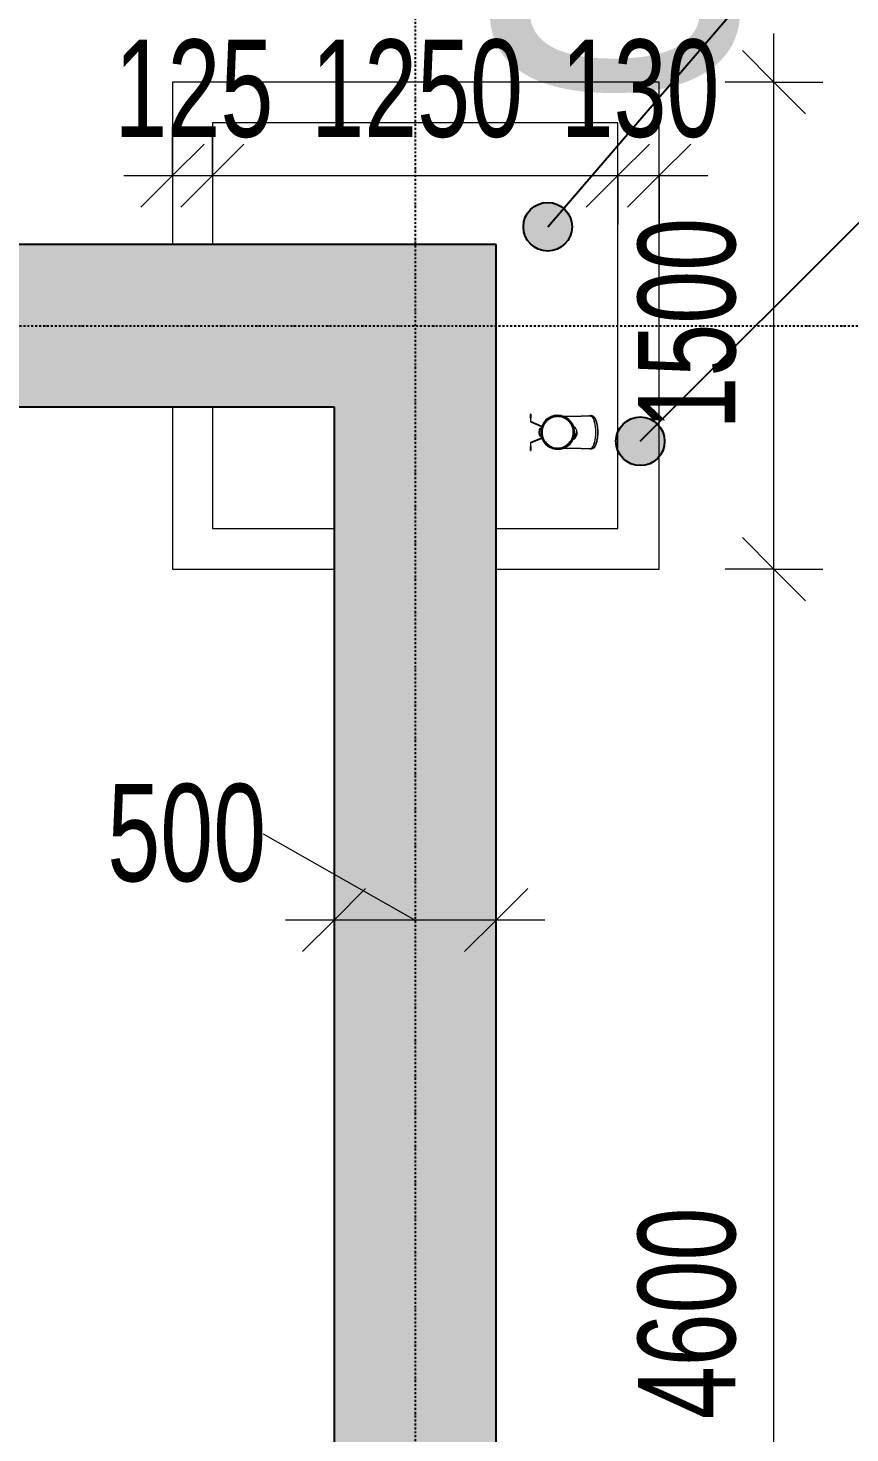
# Model space of a CAD drawing. Header units: millimetres. Extents: x 172692 to 213031, y 2598 to 159868.
# Drawn here: x 198565 to 201098, y 149678 to 154007 of the extents above; entities that cross this region are included whole.
import ezdxf

# ---------------------------------------------------------------- set-up
doc = ezdxf.new("R2010")
doc.units = ezdxf.units.MM
doc.linetypes.add('1_Čerchovaná 6_0mm', pattern=[12, 6, -3, 0, -3])
for name, color, linetype, lineweight in [('A-ANNO-DIMS', 7, 'Continuous', 9), ('A-ANNO-DIMS-150', 7, 'Continuous', 9), ('A-WALL-1', 7, 'Continuous', 25), ('A-WALL-PATT-1', 7, 'Continuous', 9), ('G-ANNO-DIMS-1', 7, 'Continuous', 25), ('G-ANNO-SYMB-2', 7, 'Continuous', 18), ('S-FNDN', 7, 'Continuous', 9)]:
    doc.layers.add(name, color=color, linetype=linetype, lineweight=lineweight)
doc.layers.add('A-GENM-1', color=251, linetype='Continuous', lineweight=9, true_color=0x646464)
doc.layers.add('S-GRID-1', color=8, linetype='1_Čerchovaná 6_0mm', lineweight=25, true_color=0x808080)
doc.styles.add('Arial', font='arial.ttf', dxfattribs={"width": 0.7, "height": 300})
doc.styles.add('Arial_B', font='arialbd.ttf', dxfattribs={"width": 0.7, "height": 750})
doc.dimstyles.new('Vnitřní_-_průhledné', dxfattribs={"dimscale": 304.8, "dimtxt": 306.07782, "dimasz": 0.639764, "dimexe": 0.492126, "dimexo": 0.0625, "dimgap": 0.098425, "dimtad": 1, "dimdec": 0, "dimrnd": 5, "dimzin": 0, "dimdsep": 46, "dimtxsty": 'Arial', "dimblk1": 'OBLIQUE', "dimblk2": 'OBLIQUE', "dimsah": 1, "dimcen": 0.09, "dimdle": 0.492126, "dimazin": 0, "dimtfac": 1, "dimtdec": 4, "dimtix": 1, "dimtmove": 1, "dimatfit": 3, "dimfxl": 0.492126, "dimfxlon": 1, "dimtvp": 1, "dimtolj": 1, "dimtzin": 0, "dimarcsym": 2})
doc.dimstyles.new('Vnitřní_-_průhledné_1', dxfattribs={"dimscale": 304.8, "dimtxt": 306.07782, "dimasz": 0.639764, "dimexe": 0.492126, "dimexo": 0.0625, "dimgap": 0.098425, "dimtad": 1, "dimdec": 0, "dimrnd": 5, "dimzin": 0, "dimdsep": 46, "dimtxsty": 'Arial', "dimblk1": 'OBLIQUE', "dimblk2": 'OBLIQUE', "dimsah": 1, "dimcen": 0.09, "dimdle": 0.492126, "dimazin": 0, "dimtfac": 1, "dimtdec": 4, "dimtix": 1, "dimtmove": 0, "dimatfit": 3, "dimfxl": 0.492126, "dimfxlon": 1, "dimtvp": 1, "dimtolj": 1, "dimtzin": 0, "dimarcsym": 2})
pattern_1 = [(315, (0, 0), (161.6446, 161.6446), []), (315, (0, 152.4), (161.6446, 161.6446), [95.25, -57.15, 9.525, -57.15, -95.25]), (315, (0, 152.4), (161.6446, 161.6446), [-219.075, 95.25, 0])]

# ---------------------------------------------------------------- blocks, each defined once
blk = doc.blocks.new('Construction_Roof-Accessories_Lindab_Round- - Lindab Round Downpipe System 150_100 High Build Polyester 001 Antique White-815811-základy')
at = {"layer": 'A-GENM-1'}
for p, q in [((200115, 152818.1), (200114.2, 152818.1)), ((200114.2, 152805.6), (200114.2, 152818.1)), ((200114.2, 152805.6), (200114.2, 152794.2)), ((200114.2, 152794.2), (200146.9, 152779.7)), ((200115, 152818.1), (200115, 152805.6)), ((200115, 152794.7), (200115, 152805.6)), ((200147.3, 152780.4), (200115, 152794.7)), ((200149.7, 152780.9), (200150.5, 152780.9)), ((200150.5, 152780.9), (200149.7, 152780.9)), ((200176.2, 152805.7), (200178, 152806.5)), ((200302.5, 152811.3), (200269.9, 152811.3)), ((200301.4, 152813.2), (200296.8, 152812.6)), ((200302.3, 152813.2), (200301.4, 152813.2)), ((200302.3, 152812.4), (200301.5, 152812.4)), ((200146.9, 152743.8), (200114.2, 152730.2)), ((200115, 152729.5), (200147.3, 152743.1)), ((200140.8, 152763.3), (200140, 152763.3)), ((200140.8, 152763.3), (200140, 152763.3)), ((200140, 152760.3), (200140.8, 152760.3)), ((200140.8, 152760.3), (200140, 152760.3)), ((200140.9, 152765.3), (200140.1, 152765.3)), ((200140.1, 152764.3), (200140.9, 152764.3)), ((200140.9, 152759.3), (200140.1, 152759.3)), ((200140.1, 152758.4), (200140.9, 152758.4)), ((200148.6, 152775.5), (200147.6, 152775.5)), ((200148.6, 152775.5), (200147.6, 152775.5)), ((200147.6, 152748.1), (200148.6, 152748.1)), ((200147.6, 152748.1), (200148.6, 152748.1)), ((200149.9, 152751), (200149.5, 152753)), ((200149.7, 152742.6), (200150.5, 152742.6)), ((200150.5, 152742.6), (200149.7, 152742.6)), ((200245.1, 152772.5), (200245.5, 152770.6)), ((200247.3, 152745.3), (200246.5, 152745.3)), ((200246.5, 152745.3), (200246.6, 152742.8)), ((200246.9, 152746.7), (200248, 152746.2)), ((200247.4, 152742.9), (200247.3, 152745.3)), ((200249.1, 152758.6), (200248.3, 152758.6)), ((200251.2, 152758.1), (200249.9, 152758.6)), ((200252, 152754.8), (200253, 152754.6)), ((200114.2, 152730.2), (200114.2, 152718)), ((200114.2, 152705.5), (200114.2, 152718)), ((200114.2, 152705.5), (200115, 152705.5)), ((200115, 152718), (200115, 152729.5)), ((200115, 152718), (200115, 152705.5)), ((200218.8, 152717.8), (200217, 152717)), ((200269.9, 152712.2), (200302.5, 152712.2)), ((200296.8, 152710.9), (200301.4, 152710.4)), ((200300.8, 152713.3), (200301.2, 152713.2)), ((200302.3, 152710.4), (200301.4, 152710.4)), ((200302.3, 152711.2), (200301.5, 152711.2))]:
    blk.add_line(p, q, dxfattribs=at)
at = {"layer": 'A-GENM-1', "flags": 128}
for points in [[(200204, 152811.3), (200205.6, 152811.3), (200207.4, 152811.3)], [(200211.4, 152811.3), (200213.7, 152811.3), (200216.1, 152811.3), (200218.7, 152811.3), (200221.4, 152811.3), (200224.2, 152811.3), (200227.2, 152811.3), (200230.3, 152811.3), (200233.5, 152811.3), (200236.9, 152811.3), (200240.4, 152811.3), (200244, 152811.3), (200247.7, 152811.3), (200251.4, 152811.3), (200255.3, 152811.3), (200259.3, 152811.3), (200263.3, 152811.3), (200267.5, 152811.3), (200269.9, 152811.3)], [(200216, 152807), (200217.8, 152806.2), (200219.6, 152805.3)], [(200301.2, 152810.4), (200300.7, 152810.2), (200300.1, 152810)], [(200302.3, 152813.2), (200303.1, 152813.2), (200304, 152813), (200304.8, 152812.8), (200305.6, 152812.4), (200306.4, 152812), (200307.2, 152811.5), (200308, 152810.9), (200308.7, 152810.3), (200309.4, 152809.6), (200310.1, 152808.8), (200310.8, 152807.9), (200311.5, 152806.9), (200312.1, 152805.9), (200312.7, 152804.9), (200313.4, 152803.7), (200313.9, 152802.5), (200314.5, 152801.2), (200315.1, 152799.9), (200315.6, 152798.5), (200316.1, 152797.1), (200316.6, 152795.6), (200317.1, 152794.1), (200317.5, 152792.5), (200317.9, 152790.8), (200318.3, 152789.1), (200318.7, 152787.4), (200319, 152785.6), (200319.4, 152783.8), (200319.7, 152782), (200319.9, 152780.1), (200320.2, 152778.2), (200320.4, 152776.3), (200320.6, 152774.3), (200320.7, 152772.4), (200320.9, 152770.4), (200321, 152768.4), (200321, 152766.4), (200321.1, 152764.3), (200321.1, 152762.3), (200321.1, 152760.3), (200321.1, 152758.3), (200321, 152756.3), (200320.9, 152754.3), (200320.8, 152752.3), (200320.7, 152750.3), (200320.5, 152748.3), (200320.3, 152746.4), (200320.1, 152744.5), (200319.8, 152742.6), (200319.5, 152740.7), (200319.2, 152738.9), (200318.9, 152737.1), (200318.5, 152735.4), (200318.1, 152733.6), (200317.7, 152732), (200317.3, 152730.4), (200316.8, 152728.8), (200316.4, 152727.3), (200315.9, 152725.8), (200315.4, 152724.4), (200314.8, 152723), (200314.3, 152721.7), (200313.7, 152720.5), (200313.1, 152719.3), (200312.5, 152718.2), (200311.8, 152717.1), (200311.2, 152716.2), (200310.5, 152715.3), (200309.8, 152714.4), (200309.1, 152713.7), (200308.4, 152713), (200307.6, 152712.3), (200306.8, 152711.8), (200306.1, 152711.3), (200305.2, 152711), (200304.4, 152710.7), (200303.6, 152710.5), (200302.7, 152710.4), (200302.3, 152710.4)], [(200302.3, 152812.4), (200303, 152812.4), (200303.8, 152812.2), (200304.5, 152812), (200305.3, 152811.7), (200306, 152811.3), (200306.7, 152810.9), (200307.5, 152810.3), (200308.2, 152809.7), (200308.8, 152809), (200309.5, 152808.2), (200310.2, 152807.4), (200310.8, 152806.5), (200311.4, 152805.5), (200312, 152804.5), (200312.6, 152803.4), (200313.2, 152802.2), (200313.8, 152800.9), (200314.3, 152799.6), (200314.8, 152798.3), (200315.3, 152796.8), (200315.8, 152795.4), (200316.3, 152793.8), (200316.7, 152792.2), (200317.1, 152790.6), (200317.5, 152788.9), (200317.9, 152787.2), (200318.2, 152785.5), (200318.6, 152783.7), (200318.9, 152781.9), (200319.1, 152780), (200319.4, 152778.1), (200319.6, 152776.2), (200319.8, 152774.3), (200319.9, 152772.3), (200320.1, 152770.3), (200320.2, 152768.3), (200320.3, 152766.3), (200320.3, 152764.3), (200320.3, 152762.3), (200320.3, 152760.3), (200320.3, 152758.3), (200320.2, 152756.3), (200320.1, 152754.3), (200320, 152752.3), (200319.9, 152750.4), (200319.7, 152748.4), (200319.5, 152746.5), (200319.3, 152744.6), (200319, 152742.7), (200318.7, 152740.9), (200318.4, 152739), (200318.1, 152737.3), (200317.7, 152735.5), (200317.4, 152733.8), (200317, 152732.2), (200316.5, 152730.6), (200316.1, 152729), (200315.6, 152727.5), (200315.1, 152726.1), (200314.6, 152724.7), (200314.1, 152723.3), (200313.5, 152722), (200313, 152720.8), (200312.4, 152719.7), (200311.8, 152718.6), (200311.2, 152717.6), (200310.5, 152716.6), (200309.9, 152715.8), (200309.2, 152714.9), (200308.5, 152714.2), (200307.8, 152713.6), (200307.1, 152713), (200306.4, 152712.5), (200305.7, 152712), (200304.9, 152711.7), (200304.2, 152711.4), (200303.4, 152711.3), (200302.7, 152711.2), (200302.3, 152711.2)], [(200179, 152716.6), (200177.2, 152717.4), (200175.4, 152718.2)], [(200204.9, 152712.2), (200203.3, 152712.2), (200202, 152712.2), (200200.7, 152712.2), (200199.7, 152712.2), (200198.8, 152712.2), (200198.2, 152712.2), (200197.7, 152712.2), (200197.4, 152712.2)], [(200269.9, 152712.2), (200265.7, 152712.2), (200261.7, 152712.2), (200257.6, 152712.2), (200253.7, 152712.2), (200249.9, 152712.2), (200246.1, 152712.2), (200242.5, 152712.2), (200238.9, 152712.2), (200235.5, 152712.2), (200232.2, 152712.2), (200229, 152712.2), (200225.9, 152712.2), (200223, 152712.2), (200220.2, 152712.2), (200217.6, 152712.2), (200215.1, 152712.2), (200212.7, 152712.2), (200210.5, 152712.2), (200208.5, 152712.2)]]:
    blk.add_lwpolyline(points, dxfattribs=at)
at = {"layer": 'A-GENM-1'}
for centre, radius, start, end in [((200197.5, 152761.8), 52.4, 90, 270), ((200197.5, 152761.8), 51.6, 108.0856, 219.1039), ((200145.6, 152777.3), 2.8, 1.735, 62), ((200145.6, 152777.3), 3.6, 13.4795, 62), ((200197.5, 152761.8), 50, 0, 180), ((200197.5, 152761.8), 52.4, 136.29, 162.5761), ((200197.6, 152761.8), 51.6, 22.6069, 163.6319), ((200197.5, 152761.8), 49, 0, 180), ((200197.6, 152761.8), 50.8, 22.6069, 163.6319), ((200197.5, 152761.8), 51.6, 142.7117, 159.6756), ((200197.6, 152761.8), 51.6, 137.1389, 158.2433), ((200197.6, 152761.8), 50.8, 143.4095, 157.8796), ((200197.5, 152761.8), 48, 120.5528, 163.6067), ((200197.5, 152761.8), 49, 152.8857, 156.6394), ((200197.5, 152761.8), 52.4, 0, 135.4426), ((200197.6, 152761.8), 50.8, 133.4755, 137.331), ((200197.6, 152761.8), 51.6, 108.8499, 133.7161), ((200197.5, 152761.8), 51.6, 114.8949, 132.4611), ((200197.5, 152761.8), 49, 126.2666, 130.9637), ((200197.6, 152761.8), 50.8, 114.4692, 128.9394), ((200197.5, 152761.8), 48.9, 115.5175, 121.1486), ((200197.5, 152761.8), 49, 117.5616, 120), ((200197.5, 152761.8), 48, 92.0959, 117.9864), ((200197.6, 152761.8), 50.8, 105.1299, 109.0442), ((200197.5, 152761.8), 51.6, 85.8923, 105.2599), ((200197.6, 152761.8), 51.6, 99.8425, 105.3578), ((200197.5, 152761.8), 51.6, 90, 105), ((200197.5, 152761.8), 49, 101.0371, 103.7217), ((200197.5, 152761.8), 48.9, 86.9024, 93.0977), ((200197.5, 152761.8), 49, 87.7216, 92.2784), ((200197.5, 152761.8), 52.4, 355.4545, 90), ((200197.5, 152761.8), 51.6, 80.5707, 90), ((200197.5, 152761.8), 48, 62.0136, 87.9041), ((200197.5, 152761.8), 49, 76.2783, 78.9629), ((200197.5, 152761.8), 51.6, 52.665, 77.7747), ((200197.5, 152761.8), 51.6, 51.4286, 77.1429), ((200197.5, 152761.8), 48.9, 58.8516, 64.4821), ((200197.5, 152761.8), 49, 60, 62.4384), ((200197.5, 152761.8), 48, 16.3933, 59.4472), ((200197.5, 152761.8), 49, 49.0363, 53.7334), ((200197.5, 152761.8), 51.6, 24.4636, 49.0086), ((200197.5, 152761.8), 51.6, 25.7143, 44.6601), ((200197.5, 152761.8), 49, 23.3606, 27.1143), ((200246.7, 152782.2), 2.42, 202.6069, 262.7277), ((200246.7, 152782.2), 1.62, 202.6069, 262.7277), ((200197.5, 152761.8), 51.6, 0, 20.6094), ((200197.5, 152761.8), 51.6, 345.1828, 20.5214), ((200246.2, 152777.9), 1.93, 40.9013, 82.7277), ((200246.2, 152777.9), 2.73, 50.6428, 82.7277), ((200233.2, 152760.5), 23.6, 309.9217, 52.3233), ((200233.2, 152760.5), 24.4, 309.9217, 52.9605), ((200180.4, 152761.8), 40.4, 168.2893, 176.4293), ((200180.4, 152761.8), 40.4, 183.5707, 191.7107), ((200146.5, 152768.8), 5.8, 95.4087, 168.2893), ((200146.5, 152754.7), 5.8, 191.7107, 263.3681), ((200180.4, 152761.8), 39.6, 168.2893, 176.3572), ((200180.4, 152761.8), 39.6, 183.6428, 191.7107), ((200146.5, 152768.8), 5, 95.4087, 168.2893), ((200146.5, 152754.7), 5, 191.7107, 264.5913), ((200197.5, 152761.8), 52.4, 163.6616, 180), ((200197.5, 152761.8), 52.4, 180, 196.2914), ((200145.7, 152746.5), 2.43, 17.3179, 87.5054), ((200197.5, 152761.8), 51.6, 162.4155, 180), ((200197.5, 152761.8), 51.6, 180, 197.7687), ((200145.7, 152777), 2.43, 275.4087, 343.6319), ((200145.7, 152777), 3.23, 275.4087, 343.6319), ((200145.7, 152746.5), 3.23, 17.1854, 84.5913), ((200145.6, 152746.3), 2.8, 298, 358.265), ((200145.6, 152746.3), 3.6, 298, 346.5205), ((200197.5, 152761.8), 50, 180, 360), ((200197.5, 152761.8), 52.4, 197.5372, 218.6412), ((200197.6, 152761.8), 51.6, 196.3221, 341.4288), ((200197.5, 152761.8), 49, 180, 0), ((200197.6, 152761.8), 50.8, 196.3148, 356.4029), ((200197.5, 152761.8), 51.6, 200.8286, 213.1875), ((200197.5, 152761.8), 48.9, 162.8545, 168.9474), ((200197.5, 152761.8), 48, 167.4998, 180), ((200197.5, 152761.8), 48, 180, 192.5002), ((200197.5, 152761.8), 48.9, 191.0526, 197.1455), ((200197.5, 152761.8), 49, 165, 167.7549), ((200197.5, 152761.8), 49, 192.2451, 195), ((200197.6, 152761.8), 51.6, 201.7583, 219.3421), ((200197.6, 152761.8), 50.8, 202.1157, 205.1068), ((200197.5, 152761.8), 48, 196.3933, 239.4472), ((200197.5, 152761.8), 49, 203.3606, 207.388), ((200197.5, 152761.8), 52.4, 270, 344.618), ((200197.5, 152761.8), 48, 300.5528, 343.6067), ((200197.5, 152761.8), 51.6, 319.9425, 338.5991), ((200197.5, 152761.8), 52.4, 320.7918, 340.4377), ((200197.5, 152761.8), 51.6, 327.1841, 337.5234), ((200197.5, 152761.8), 49, 332.612, 336.6394), ((200197.5, 152761.8), 48.9, 11.0532, 17.1452), ((200197.5, 152761.8), 48.9, 342.8548, 348.9468), ((200197.5, 152761.8), 48, 0, 12.5002), ((200197.5, 152761.8), 48, 347.4998, 360), ((200197.5, 152761.8), 49, 12.2451, 15), ((200197.5, 152761.8), 49, 345, 347.7549), ((200197.6, 152761.8), 51.6, 341.4288, 356.4587), ((200248, 152742.9), 1.4, 182.9493, 309.9217), ((200197.6, 152761.8), 51.6, 343.0626, 355.8478), ((200248, 152742.9), 0.601, 184.0783, 309.9217), ((200220, 152764.3), 33.4, 327.1507, 343.52), ((200197.5, 152761.8), 52.4, 345.2543, 0), ((200197.5, 152761.8), 51.6, 355.137, 0), ((200249.7, 152758), 0.615, 70.8844, 175.8478), ((200250.3, 152755.5), 2.81, 343.1156, 70.8844), ((200197.5, 152761.8), 52.4, 221.603, 242.6882), ((200197.5, 152761.8), 51.6, 221.0866, 238.6839), ((200197.5, 152761.8), 51.6, 221.3007, 243.6145), ((200197.6, 152761.8), 51.6, 221.7189, 244.0082), ((200197.6, 152761.8), 50.8, 221.2053, 225.0283), ((200197.6, 152761.8), 50.8, 226.3123, 236.524), ((200197.5, 152761.8), 49, 229.4839, 233.7334), ((200197.5, 152761.8), 48.9, 238.8514, 244.4825), ((200197.5, 152761.8), 49, 240, 242.4384), ((200197.5, 152761.8), 48, 242.0136, 267.9041), ((200197.6, 152761.8), 51.6, 245.5577, 260.1575), ((200197.5, 152761.8), 52.4, 246.9502, 266.8747), ((200197.5, 152761.8), 51.6, 246.8859, 268.3343), ((200197.5, 152761.8), 51.6, 247.9007, 263.0234), ((200197.6, 152761.8), 50.8, 248.4021, 251.7389), ((200197.6, 152761.8), 50.8, 255.0918, 260.0009), ((200197.5, 152761.8), 49, 256.4042, 258.9629), ((200197.5, 152761.8), 48.9, 266.9023, 273.0976), ((200197.5, 152761.8), 49, 267.7216, 272.2784), ((200197.5, 152761.8), 51.6, 270, 290.86), ((200197.5, 152761.8), 52.4, 271.7799, 291.3112), ((200197.5, 152761.8), 48, 272.0959, 297.9864), ((200197.5, 152761.8), 51.6, 275.6123, 287.7978), ((200197.5, 152761.8), 49, 281.0371, 283.5958), ((200197.5, 152761.8), 48.9, 295.5179, 301.1484), ((200197.5, 152761.8), 51.6, 295.4407, 315), ((200197.5, 152761.8), 49, 297.5616, 300), ((200197.5, 152761.8), 52.4, 296.3762, 315.8773), ((200197.5, 152761.8), 51.6, 301.775, 312.6851), ((200197.5, 152761.8), 49, 306.2666, 310.5161)]:
    blk.add_arc(centre, radius, start, end, dxfattribs=at)
for centre, major_axis, start_param, end_param in [((200297.5, 152761.8), (0, 50.9), 0, 0.142553), ((200297.5, 152761.8), (0, 50.1), 0, 0.147052), ((200297.5, 152761.8), (0, 50.9), 6.032338, 6.283185), ((200297.5, 152761.8), (0, 50.1), 6.082116, 6.283185), ((200297.5, 152761.8), (0, 50.9), 4.712389, 6.014416), ((200297.5, 152761.8), (0, 50.1), 5.762942, 5.940026), ((200297.5, 152761.8), (0, 50.1), 5.292048, 5.464958), ((200297.5, 152761.8), (0, 50.9), 3.410362, 4.704346), ((200297.5, 152761.8), (0, 50.1), 4.822811, 5.026561), ((200297.5, 152761.8), (0, 50.1), 4.398217, 4.601967), ((200302.5, 152761.8), (0, 49.6), 4.18879, 4.230744), ((200297.5, 152761.8), (0, 50.9), 2.999039, 3.141593), ((200297.5, 152761.8), (0, 50.9), 3.141593, 3.39244), ((200297.5, 152761.8), (0, 50.1), 3.141593, 3.31587), ((200297.5, 152761.8), (0, 50.1), 3.484751, 3.661836), ((200297.5, 152761.8), (0, 50.1), 3.95982, 4.13273)]:
    blk.add_ellipse(centre, major_axis=major_axis, ratio=0.349468, start_param=start_param, end_param=end_param, dxfattribs=at)
for points, knots in [([(200148.2, 152767.7), (200148.4, 152769.4), (200149, 152773.1), (200150.1, 152776.8), (200150.8, 152778.8)], [-0.96252658, -0.96252658, -0.96252658, -0.96252658, -0.93055556, -0.88888889, -0.88888889, -0.88888889, -0.88888889]), ([(200149, 152779.2), (200149, 152779.2), (200149, 152779.2), (200149, 152779.1), (200148.9, 152778.9), (200148.8, 152778.5), (200148.7, 152778.2), (200148.6, 152777.9)], [-1, -1, -1, -1, -0.833333, -0.666667, -0.5, -0.333333, 0, 0, 0, 0]), ([(200148.6, 152777.9), (200148.7, 152778.2), (200148.8, 152778.5), (200148.9, 152778.9), (200149, 152779.1), (200149, 152779.2), (200149, 152779.2), (200149, 152779.2)], [-1, -1, -1, -1, -0.666667, -0.5, -0.333333, -0.166667, 0, 0, 0, 0]), ([(200149.7, 152780.9), (200149.6, 152780.7), (200149.4, 152780.3), (200149.2, 152779.8), (200149.1, 152779.5), (200149, 152779.3), (200149, 152779.1), (200149, 152779.1), (200149, 152779.2)], [-1, -1, -1, -1, -0.785714, -0.571429, -0.428571, -0.285714, -0.142857, 0, 0, 0, 0]), ([(200149, 152779.2), (200149, 152779.1), (200149, 152779.2), (200149, 152779.3), (200149.1, 152779.5), (200149.2, 152779.8), (200149.4, 152780.2), (200149.5, 152780.6), (200149.7, 152780.9)], [-1, -1, -1, -1, -0.785714, -0.678571, -0.571429, -0.428571, -0.285714, 0, 0, 0, 0]), ([(200159.9, 152794.2), (200160.4, 152794.8), (200161.3, 152795.7), (200162.2, 152796.7), (200162.5, 152797)], [-0.77350872, -0.77350872, -0.77350872, -0.77350872, -0.75694444, -0.74871932, -0.74871932, -0.74871932, -0.74871932]), ([(200174.3, 152805.6), (200174.4, 152805.7), (200175.9, 152806.5), (200177.6, 152807.2), (200179.2, 152807.8)], [-0.65440962, -0.65440962, -0.65440962, -0.65440962, -0.65277778, -0.62018503, -0.62018503, -0.62018503, -0.62018503]), ([(200188.8, 152812.6), (200189.7, 152812.8), (200191.7, 152813.1), (200194.4, 152813.3), (200197, 152813.4), (200199.4, 152813.4), (200201.4, 152813.2), (200203.1, 152813.1), (200204.3, 152812.9), (200205.2, 152812.8), (200205.4, 152812.8), (200204.8, 152812.9), (200203.7, 152813), (200202.5, 152813.1), (200201.4, 152813.2), (200200.2, 152813.3), (200198.4, 152813.4), (200194.7, 152813.4), (200191.2, 152813), (200188.8, 152812.6)], [0, 0, 0, 0, 0.055556, 0.111111, 0.166667, 0.222222, 0.277778, 0.333333, 0.388889, 0.444444, 0.513889, 0.583333, 0.652778, 0.6875, 0.722222, 0.756944, 0.791667, 0.861111, 1, 1, 1, 1]), ([(200203, 152812.3), (200202.9, 152812.3), (200202.4, 152812.4), (200201.4, 152812.4), (200200.2, 152812.5), (200198.4, 152812.6), (200194.7, 152812.6), (200191.2, 152812.2), (200188.8, 152811.8)], [0.6666667, 0.6666667, 0.6666667, 0.6666667, 0.6875, 0.7222222, 0.7569444, 0.7916667, 0.8611111, 1, 1, 1, 1]), ([(200199.1, 152811.3), (200199.6, 152811.3), (200202, 152811.2), (200204.3, 152810.9), (200206.1, 152810.6)], [-0.48990332, -0.48990332, -0.48990332, -0.48990332, -0.47916667, -0.44444444, -0.44444444, -0.44444444, -0.44444444]), ([(200216.1, 152807.7), (200216.9, 152807.4), (200218.8, 152806.6), (200220.5, 152805.7), (200221.5, 152805.2)], [-0.37762682, -0.37762682, -0.37762682, -0.37762682, -0.36111111, -0.33948894, -0.33948894, -0.33948894, -0.33948894]), ([(200237, 152791.8), (200237.4, 152791.3), (200238.1, 152790.3), (200238.8, 152789.3), (200239.1, 152788.9)], [-0.20682502, -0.20682502, -0.20682502, -0.20682502, -0.19444444, -0.18372562, -0.18372562, -0.18372562, -0.18372562]), ([(200140.1, 152765.4), (200140.1, 152765.3), (200140.1, 152765.2), (200140.1, 152764.7), (200140.1, 152764.1), (200140, 152763.5), (200140, 152762.9), (200140, 152762.4), (200140, 152761.9), (200140, 152761.3), (200140, 152760.7), (200140, 152760.1), (200140, 152759.6), (200140.1, 152759.2), (200140.1, 152758.8), (200140.1, 152758.5), (200140.1, 152758.4), (200140.1, 152758.4), (200140.1, 152758.4)], [-1, -1, -1, -1, -0.861111, -0.791667, -0.722222, -0.652778, -0.583333, -0.548611, -0.513889, -0.444444, -0.388889, -0.333333, -0.277778, -0.222222, -0.166667, -0.111111, -0.055556, 0, 0, 0, 0]), ([(200140.1, 152758.4), (200140.1, 152758.4), (200140.1, 152758.5), (200140.1, 152759.1), (200140, 152759.6), (200140, 152760.2), (200140, 152760.8), (200140, 152761.3), (200140, 152761.8), (200140, 152762.4), (200140, 152763.1), (200140, 152763.6), (200140.1, 152764.1), (200140.1, 152764.6), (200140.1, 152764.9), (200140.1, 152765.2), (200140.1, 152765.3), (200140.1, 152765.4), (200140.1, 152765.4)], [-1, -1, -1, -1, -0.861111, -0.791667, -0.722222, -0.652778, -0.583333, -0.548611, -0.513889, -0.444444, -0.388889, -0.333333, -0.277778, -0.222222, -0.166667, -0.111111, -0.055556, 0, 0, 0, 0]), ([(200140, 152763.3), (200140, 152763.3), (200140, 152763.4), (200140, 152763.7), (200140.1, 152764.1), (200140.1, 152764.6), (200140.1, 152765), (200140.1, 152765.3)], [-1, -1, -1, -1, -0.785714, -0.571429, -0.428571, -0.285714, 0, 0, 0, 0]), ([(200140.1, 152764.3), (200140.1, 152764.3), (200140.1, 152764.2), (200140.1, 152764.1), (200140, 152764), (200140, 152763.8), (200140, 152763.6), (200140, 152763.3), (200140, 152763), (200140, 152762.8), (200140, 152762.4), (200140, 152762.1), (200140, 152761.8), (200140, 152761.5), (200140, 152761.1), (200140, 152760.8), (200140, 152760.5), (200140, 152760.2), (200140, 152760), (200140, 152759.8), (200140, 152759.6), (200140.1, 152759.4), (200140.1, 152759.3), (200140.1, 152759.3), (200140.1, 152759.3)], [-1, -1, -1, -1, -0.916667, -0.875, -0.833333, -0.791667, -0.75, -0.708333, -0.666667, -0.625, -0.583333, -0.541667, -0.5, -0.458333, -0.416667, -0.375, -0.333333, -0.291667, -0.25, -0.208333, -0.166667, -0.125, -0.083333, 0, 0, 0, 0]), ([(200140, 152760.3), (200140, 152760.1), (200140, 152759.8), (200140, 152759.6), (200140.1, 152759.5), (200140.1, 152759.3), (200140.1, 152759.3), (200140.1, 152759.3), (200140.1, 152759.4), (200140, 152759.6), (200140, 152759.9), (200140, 152760.2), (200140, 152760.4), (200140, 152760.8), (200140, 152761.1), (200140, 152761.4), (200140, 152761.8), (200140, 152762.1), (200140, 152762.5), (200140, 152762.8), (200140, 152763.1), (200140, 152763.4), (200140, 152763.6), (200140, 152763.9), (200140.1, 152764), (200140.1, 152764.2), (200140.1, 152764.3), (200140.1, 152764.3), (200140.1, 152764.3), (200140.1, 152764.2), (200140.1, 152764.1), (200140.1, 152764.1), (200140, 152764), (200140, 152763.7), (200140, 152763.5), (200140, 152763.3)], [-1, -1, -1, -1, -0.958333, -0.916667, -0.895833, -0.875, -0.833333, -0.791667, -0.75, -0.708333, -0.666667, -0.638889, -0.611111, -0.583333, -0.555556, -0.527778, -0.5, -0.472222, -0.444444, -0.416667, -0.388889, -0.361111, -0.333333, -0.305556, -0.277778, -0.25, -0.222222, -0.194444, -0.166667, -0.138889, -0.111111, -0.097222, -0.083333, -0.055556, 0, 0, 0, 0]), ([(200140.1, 152758.4), (200140.1, 152758.7), (200140.1, 152759.2), (200140, 152759.7), (200140, 152760.1), (200140, 152760.2), (200140, 152760.3)], [-1, -1, -1, -1, -0.666667, -0.5, -0.333333, 0, 0, 0, 0]), ([(200140.9, 152758.4), (200140.9, 152758.4), (200140.9, 152758.5), (200140.9, 152759.1), (200140.8, 152759.6), (200140.8, 152760.2), (200140.8, 152760.8), (200140.8, 152761.3), (200140.8, 152761.8), (200140.8, 152762.4), (200140.8, 152763.1), (200140.8, 152763.6), (200140.9, 152764.1), (200140.9, 152764.6), (200140.9, 152764.9), (200140.9, 152765.2), (200140.9, 152765.3), (200141, 152765.4), (200141, 152765.4)], [-1, -1, -1, -1, -0.861111, -0.791667, -0.722222, -0.652778, -0.583333, -0.548611, -0.513889, -0.444444, -0.388889, -0.333333, -0.277778, -0.222222, -0.166667, -0.111111, -0.055556, 0, 0, 0, 0]), ([(200141, 152765.4), (200141, 152765.3), (200140.9, 152765.2), (200140.9, 152764.7), (200140.9, 152764.1), (200140.8, 152763.5), (200140.8, 152762.9), (200140.8, 152762.4), (200140.8, 152761.9), (200140.8, 152761.3), (200140.8, 152760.7), (200140.8, 152760.1), (200140.8, 152759.6), (200140.9, 152759.2), (200140.9, 152758.8), (200140.9, 152758.5), (200140.9, 152758.4), (200140.9, 152758.4), (200140.9, 152758.4)], [-1, -1, -1, -1, -0.861111, -0.791667, -0.722222, -0.652778, -0.583333, -0.548611, -0.513889, -0.444444, -0.388889, -0.333333, -0.277778, -0.222222, -0.166667, -0.111111, -0.055556, 0, 0, 0, 0]), ([(200140.9, 152765.3), (200140.9, 152765.1), (200140.9, 152764.6), (200140.9, 152764.1), (200140.8, 152763.7), (200140.8, 152763.4), (200140.8, 152763.3), (200140.8, 152763.3)], [-1, -1, -1, -1, -0.785714, -0.571429, -0.428571, -0.285714, 0, 0, 0, 0]), ([(200140.9, 152759.3), (200140.9, 152759.3), (200140.9, 152759.3), (200140.9, 152759.4), (200140.8, 152759.6), (200140.8, 152759.8), (200140.8, 152760), (200140.8, 152760.2), (200140.8, 152760.5), (200140.8, 152760.8), (200140.8, 152761.1), (200140.8, 152761.5), (200140.8, 152761.8), (200140.8, 152762.1), (200140.8, 152762.4), (200140.8, 152762.8), (200140.8, 152763), (200140.8, 152763.3), (200140.8, 152763.6), (200140.8, 152763.8), (200140.8, 152764), (200140.9, 152764.1), (200140.9, 152764.2), (200140.9, 152764.3), (200140.9, 152764.3)], [-1, -1, -1, -1, -0.916667, -0.875, -0.833333, -0.791667, -0.75, -0.708333, -0.666667, -0.625, -0.583333, -0.541667, -0.5, -0.458333, -0.416667, -0.375, -0.333333, -0.291667, -0.25, -0.208333, -0.166667, -0.125, -0.083333, 0, 0, 0, 0]), ([(200140.8, 152763.3), (200140.8, 152763.4), (200140.8, 152763.7), (200140.8, 152764), (200140.9, 152764.1), (200140.9, 152764.2), (200140.9, 152764.3), (200140.9, 152764.3), (200140.9, 152764.2), (200140.8, 152764), (200140.8, 152763.7), (200140.8, 152763.4), (200140.8, 152763.1), (200140.8, 152762.8), (200140.8, 152762.5), (200140.8, 152762.1), (200140.8, 152761.8), (200140.8, 152761.4), (200140.8, 152761.1), (200140.8, 152760.8), (200140.8, 152760.4), (200140.8, 152760.2), (200140.8, 152759.9), (200140.8, 152759.7), (200140.9, 152759.5), (200140.9, 152759.4), (200140.9, 152759.3), (200140.9, 152759.3), (200140.9, 152759.3), (200140.9, 152759.3), (200140.9, 152759.4), (200140.9, 152759.5), (200140.8, 152759.6), (200140.8, 152759.8), (200140.8, 152760.1), (200140.8, 152760.3)], [-1, -1, -1, -1, -0.958333, -0.916667, -0.895833, -0.875, -0.833333, -0.791667, -0.75, -0.708333, -0.666667, -0.638889, -0.611111, -0.583333, -0.555556, -0.527778, -0.5, -0.472222, -0.444444, -0.416667, -0.388889, -0.361111, -0.333333, -0.305556, -0.277778, -0.25, -0.222222, -0.194444, -0.166667, -0.138889, -0.111111, -0.097222, -0.083333, -0.055556, 0, 0, 0, 0]), ([(200140.8, 152760.3), (200140.8, 152760.2), (200140.8, 152760.1), (200140.8, 152759.7), (200140.9, 152759.2), (200140.9, 152758.7), (200140.9, 152758.4)], [-1, -1, -1, -1, -0.666667, -0.5, -0.333333, 0, 0, 0, 0]), ([(200147.6, 152775.5), (200147.6, 152775.5), (200147.6, 152775.5), (200147.7, 152775.5), (200147.7, 152775.6), (200147.9, 152775.9), (200148, 152776.1), (200148.1, 152776.3)], [-1, -1, -1, -1, -0.85, -0.7, -0.55, -0.4, 0, 0, 0, 0]), ([(200148.1, 152776.3), (200148, 152776.2), (200148, 152776), (200147.9, 152775.8), (200147.8, 152775.7), (200147.7, 152775.6), (200147.7, 152775.5), (200147.6, 152775.5), (200147.6, 152775.5), (200147.6, 152775.5)], [-1, -1, -1, -1, -0.75, -0.625, -0.5, -0.375, -0.25, -0.125, 0, 0, 0, 0]), ([(200147.6, 152775.5), (200147.6, 152775.5), (200147.6, 152775.5), (200147.7, 152775.5), (200147.7, 152775.6), (200147.8, 152775.7), (200147.9, 152775.8), (200148, 152776), (200148, 152776.2), (200148.1, 152776.3)], [-1, -1, -1, -1, -0.875, -0.75, -0.625, -0.5, -0.375, -0.25, 0, 0, 0, 0]), ([(200148.1, 152776.3), (200148, 152776.2), (200147.9, 152775.9), (200147.8, 152775.7), (200147.7, 152775.6), (200147.7, 152775.5), (200147.6, 152775.5), (200147.6, 152775.5), (200147.6, 152775.5)], [-1, -1, -1, -1, -0.7, -0.55, -0.4, -0.3, -0.2, -0.1, -0.1, -0.1, -0.1]), ([(200148.1, 152747.3), (200148, 152747.5), (200147.9, 152747.7), (200147.7, 152747.9), (200147.7, 152748), (200147.6, 152748.1), (200147.6, 152748.1), (200147.6, 152748.1)], [0, 0, 0, 0, 0.4, 0.55, 0.7, 0.85, 1, 1, 1, 1]), ([(200147.6, 152748.1), (200147.6, 152748.1), (200147.6, 152748.1), (200147.7, 152748), (200147.7, 152748), (200147.8, 152747.9), (200147.9, 152747.7), (200147.9, 152747.6), (200148, 152747.4), (200148.1, 152747.3)], [0, 0, 0, 0, 0.125, 0.25, 0.375, 0.5, 0.625, 0.75, 1, 1, 1, 1]), ([(200148.1, 152747.3), (200148, 152747.4), (200147.9, 152747.6), (200147.9, 152747.7), (200147.8, 152747.9), (200147.7, 152748), (200147.7, 152748), (200147.6, 152748.1), (200147.6, 152748.1), (200147.6, 152748.1)], [0, 0, 0, 0, 0.25, 0.375, 0.5, 0.625, 0.75, 0.875, 1, 1, 1, 1]), ([(200147.6, 152748.1), (200147.6, 152748.1), (200147.6, 152748.1), (200147.6, 152748.1), (200147.7, 152748), (200147.7, 152747.9), (200147.8, 152747.8), (200147.9, 152747.6), (200148, 152747.4), (200148.1, 152747.3)], [0, 0, 0, 0, 0.1, 0.2, 0.3, 0.4, 0.55, 0.7, 1, 1, 1, 1]), ([(200148.6, 152777.9), (200148.5, 152777.7), (200148.3, 152777.2), (200148.2, 152776.8), (200148.2, 152776.7)], [-1, -1, -1, -1, -0.5, -0.25, -0.25, -0.25, -0.25]), ([(200148.2, 152776.7), (200148.2, 152776.8), (200148.3, 152777.2), (200148.5, 152777.7), (200148.6, 152777.9)], [-0.75, -0.75, -0.75, -0.75, -0.5, 0, 0, 0, 0]), ([(200150.2, 152746.5), (200149.5, 152748.6), (200148.8, 152751.7), (200148.3, 152754.9), (200148.2, 152755.8)], [-0.099666, -0.099666, -0.099666, -0.099666, -0.05555556, -0.03747342, -0.03747342, -0.03747342, -0.03747342]), ([(200148.6, 152775.5), (200148.6, 152775.5), (200148.6, 152775.5), (200148.6, 152775.5), (200148.7, 152775.6), (200148.7, 152775.8), (200148.8, 152776), (200148.8, 152776.1)], [-1, -1, -1, -1, -0.75, -0.625, -0.5, -0.25, 0, 0, 0, 0]), ([(200148.8, 152776.1), (200148.8, 152776), (200148.7, 152775.8), (200148.7, 152775.6), (200148.6, 152775.5), (200148.6, 152775.5), (200148.6, 152775.5), (200148.6, 152775.5)], [-1, -1, -1, -1, -0.75, -0.5, -0.375, -0.25, 0, 0, 0, 0]), ([(200148.6, 152745.6), (200148.7, 152745.4), (200148.8, 152745), (200148.9, 152744.7), (200149, 152744.4), (200149, 152744.4), (200149, 152744.4)], [0, 0, 0, 0, 0.333333, 0.5, 0.666667, 1, 1, 1, 1]), ([(200149, 152744.4), (200149, 152744.4), (200149, 152744.4), (200148.9, 152744.7), (200148.8, 152745), (200148.7, 152745.4), (200148.6, 152745.6)], [0, 0, 0, 0, 0.333333, 0.5, 0.666667, 1, 1, 1, 1]), ([(200149, 152744.4), (200149, 152744.4), (200149, 152744.4), (200149, 152744.3), (200149.1, 152744.1), (200149.2, 152743.7), (200149.4, 152743.3), (200149.6, 152742.9), (200149.7, 152742.6)], [0, 0, 0, 0, 0.142857, 0.285714, 0.428571, 0.571429, 0.785714, 1, 1, 1, 1]), ([(200149.7, 152742.6), (200149.5, 152742.9), (200149.4, 152743.3), (200149.2, 152743.8), (200149.1, 152744.1), (200149, 152744.2), (200149, 152744.4), (200149, 152744.4), (200149, 152744.4)], [0, 0, 0, 0, 0.285714, 0.428571, 0.571429, 0.678571, 0.785714, 1, 1, 1, 1]), ([(200157.9, 152731.8), (200157.5, 152732.3), (200156.8, 152733.3), (200156.1, 152734.3), (200155.8, 152734.8)], [-0.20658575, -0.20658575, -0.20658575, -0.20658575, -0.19444444, -0.18297907, -0.18297907, -0.18297907, -0.18297907]), ([(200246.9, 152756.2), (200246.7, 152754.4), (200246.1, 152751), (200245.2, 152747.8), (200244.7, 152746.2)], [-0.96514982, -0.96514982, -0.96514982, -0.96514982, -0.93055556, -0.89873148, -0.89873148, -0.89873148, -0.89873148]), ([(200244.8, 152777.1), (200245.5, 152774.9), (200246.3, 152771.7), (200246.8, 152768.4), (200246.9, 152767.3)], [-0.09951811, -0.09951811, -0.09951811, -0.09951811, -0.05555556, -0.03485018, -0.03485018, -0.03485018, -0.03485018]), ([(200162.5, 152726.6), (200162.4, 152726.6), (200161.5, 152727.5), (200160.6, 152728.5), (200159.8, 152729.4)], [-0.25128068, -0.25128068, -0.25128068, -0.25128068, -0.25, -0.22649128, -0.22649128, -0.22649128, -0.22649128]), ([(200179.2, 152715.7), (200178.3, 152716.1), (200176.2, 152716.9), (200174.2, 152717.9), (200173.1, 152718.6)], [-0.37981497, -0.37981497, -0.37981497, -0.37981497, -0.36111111, -0.33690076, -0.33690076, -0.33690076, -0.33690076]), ([(200188.8, 152710.9), (200189.7, 152710.8), (200191.7, 152710.5), (200194.2, 152710.3), (200195.8, 152710.2), (200196.5, 152710.2)], [0, 0, 0, 0, 0.0555556, 0.1111111, 0.1565788, 0.1565788, 0.1565788, 0.1565788]), ([(200196.5, 152710.2), (200196.2, 152710.2), (200193.8, 152710.3), (200191.2, 152710.5), (200188.8, 152710.9)], [0.8433406, 0.8433406, 0.8433406, 0.8433406, 0.8611111, 1, 1, 1, 1]), ([(200206.1, 152713), (200205.8, 152712.9), (200203.6, 152712.6), (200199.7, 152712.2), (200195.8, 152712.2), (200193.8, 152712.4), (200193.6, 152712.4)], [-0.55555556, -0.55555556, -0.55555556, -0.55555556, -0.54861111, -0.51388889, -0.47916667, -0.47538209, -0.47538209, -0.47538209, -0.47538209]), ([(200197, 152710.2), (200197.8, 152710.2), (200199.4, 152710.2), (200201.4, 152710.3), (200203.1, 152710.5), (200204.3, 152710.6), (200205.2, 152710.7), (200205.4, 152710.8), (200204.8, 152710.7), (200203.7, 152710.5), (200202.5, 152710.4), (200201.4, 152710.3), (200200.2, 152710.2), (200198.8, 152710.2), (200197.7, 152710.2), (200197.1, 152710.2)], [0.1666667, 0.1666667, 0.1666667, 0.1666667, 0.2222222, 0.2777778, 0.3333333, 0.3888889, 0.4444444, 0.5138889, 0.5833333, 0.6527778, 0.6875, 0.7222222, 0.7569444, 0.7916667, 0.8310009, 0.8310009, 0.8310009, 0.8310009]), ([(200202.6, 152711.2), (200202.8, 152711.2), (200203.4, 152711.3), (200204.3, 152711.4), (200205.2, 152711.5), (200205.4, 152711.6), (200204.8, 152711.5), (200203.7, 152711.3), (200202.9, 152711.2), (200202.6, 152711.2)], [0.3173847, 0.3173847, 0.3173847, 0.3173847, 0.3333333, 0.3888889, 0.4444444, 0.5138889, 0.5833333, 0.6527778, 0.6826679, 0.6826679, 0.6826679, 0.6826679]), ([(200224.7, 152720.3), (200223.3, 152719.4), (200220.6, 152717.8), (200217.6, 152716.5), (200216.1, 152715.9)], [-0.68488336, -0.68488336, -0.68488336, -0.68488336, -0.65277778, -0.62237318, -0.62237318, -0.62237318, -0.62237318]), ([(200235.2, 152729.4), (200234.6, 152728.8), (200233.7, 152727.9), (200232.9, 152727), (200232.6, 152726.7)], [-0.77392887, -0.77392887, -0.77392887, -0.77392887, -0.75694444, -0.74976799, -0.74976799, -0.74976799, -0.74976799])]:
    blk.add_open_spline(points, degree=3, knots=knots, dxfattribs=at)
for points in [[(200150.5, 152780.9), (200150.5, 152780.8), (200150.4, 152780.6), (200150.4, 152780.5)], [(200150.4, 152780.5), (200150.4, 152780.6), (200150.5, 152780.8), (200150.5, 152780.9)], [(200155.8, 152788.8), (200156.5, 152789.8), (200157.2, 152790.8), (200157.9, 152791.7)], [(200188.8, 152811.8), (200189.7, 152812), (200191.7, 152812.3), (200194.4, 152812.5), (200197, 152812.6), (200199.4, 152812.6), (200201.4, 152812.4), (200202.6, 152812.3), (200203, 152812.3)], [(200222.6, 152804.5), (200223.3, 152804.1), (200224, 152803.7), (200224.7, 152803.2)], [(200232.6, 152796.8), (200233.4, 152796), (200234.2, 152795.2), (200234.9, 152794.3)], [(200148.4, 152777.3), (200148.3, 152777.2), (200148.3, 152777), (200148.2, 152776.7), (200148.2, 152776.6)], [(200148.2, 152776.6), (200148.2, 152776.7), (200148.3, 152777), (200148.3, 152777.2), (200148.4, 152777.3)], [(200148.3, 152746.6), (200148.3, 152746.5), (200148.3, 152746.3), (200148.4, 152746.2)], [(200148.4, 152746.2), (200148.3, 152746.3), (200148.3, 152746.5), (200148.3, 152746.6)], [(200148.3, 152746.5), (200148.4, 152746.2), (200148.5, 152745.9), (200148.6, 152745.6)], [(200148.6, 152745.6), (200148.5, 152745.9), (200148.4, 152746.2), (200148.3, 152746.5)], [(200148.8, 152776.1), (200148.8, 152776), (200148.7, 152775.8), (200148.7, 152775.6), (200148.6, 152775.5), (200148.6, 152775.5), (200148.6, 152775.5)], [(200148.6, 152775.5), (200148.6, 152775.5), (200148.6, 152775.5), (200148.7, 152775.6), (200148.7, 152775.8), (200148.8, 152776), (200148.8, 152776.1)], [(200148.8, 152747.5), (200148.8, 152747.6), (200148.7, 152747.8), (200148.6, 152748), (200148.6, 152748.1), (200148.6, 152748.1), (200148.6, 152748.1)], [(200148.6, 152748.1), (200148.6, 152748.1), (200148.6, 152748), (200148.7, 152747.9), (200148.7, 152747.8), (200148.8, 152747.6), (200148.8, 152747.5)], [(200148.8, 152747.5), (200148.8, 152747.6), (200148.7, 152747.8), (200148.7, 152747.9), (200148.6, 152748), (200148.6, 152748.1), (200148.6, 152748.1)], [(200148.6, 152748.1), (200148.6, 152748.1), (200148.6, 152748.1), (200148.6, 152748), (200148.7, 152747.8), (200148.8, 152747.6), (200148.8, 152747.5)], [(200188.8, 152711.7), (200189.7, 152711.6), (200190.6, 152711.4), (200191.5, 152711.3)], [(200191.5, 152711.3), (200190.6, 152711.4), (200189.7, 152711.6), (200188.8, 152711.7)], [(200239.1, 152734.7), (200238.5, 152733.7), (200237.8, 152732.7), (200237.1, 152731.8)]]:
    blk.add_open_spline(points, degree=3, dxfattribs=at)
blk = doc.blocks.new('DIMBLOCK1-základy')
at = {"layer": 'A-ANNO-DIMS-150'}
for p, q in [((199289.9, 151524.3), (199758.2, 151258.8)), ((199289.9, 151524.3), (199289.9, 151524.3)), ((199508.2, 151258.8), (199508.2, 151408.8)), ((200008.2, 151258.8), (200008.2, 151408.8)), ((200158.2, 151258.8), (199358.2, 151258.8)), ((199508.2, 151258.8), (199508.2, 151108.8)), ((200008.2, 151258.8), (200008.2, 151108.8))]:
    blk.add_line(p, q, dxfattribs=at)
at = {"layer": 'A-ANNO-DIMS-150', "lineweight": 18}
for p, q in [((199508.2, 151258.8), (199605.7, 151356.3)), ((200008.2, 151258.8), (200105.7, 151356.3)), ((199508.2, 151258.8), (199410.7, 151161.3)), ((200008.2, 151258.8), (199910.7, 151161.3))]:
    blk.add_line(p, q, dxfattribs=at)
at = {"layer": 'A-ANNO-DIMS-150', "color": 0, "insert": (198809.6, 151678.3), "char_height": 300, "width": 576.368, "attachment_point": 1, "line_spacing_factor": 0.941778, "style": 'Arial'}
blk.add_mtext('500', dxfattribs=at)
blk = doc.blocks.new('_Oblique')
at = {"color": 0, "linetype": 'ByBlock', "lineweight": -2}
blk.add_line((-0.5, -0.5), (0.5, 0.5), dxfattribs=at)
blk = doc.blocks.new('DIMBLOCK28-základy')
at = {"layer": 'A-ANNO-DIMS-150', "lineweight": 18}
for p, q in [((200864.2, 152340.4), (200766.7, 152437.9)), ((200864.2, 152340.4), (200961.7, 152242.9)), ((200864.2, 147740.4), (200766.7, 147837.9)), ((200864.2, 147740.4), (200961.7, 147642.9))]:
    blk.add_line(p, q, dxfattribs=at)
at = {"layer": 'A-ANNO-DIMS-150'}
for p, q in [((200864.2, 152340.4), (200714.2, 152340.4)), ((200864.2, 147740.4), (200864.2, 152340.4)), ((200864.2, 152340.4), (201014.2, 152340.4)), ((200864.2, 147740.4), (200714.2, 147740.4)), ((200864.2, 147740.4), (201014.2, 147740.4))]:
    blk.add_line(p, q, dxfattribs=at)
at = {"layer": 'A-ANNO-DIMS-150', "color": 0, "insert": (200444.7, 149720.2), "char_height": 300, "width": 768.491, "attachment_point": 1, "rotation": 90, "line_spacing_factor": 0.941778, "style": 'Arial'}
blk.add_mtext('4600', dxfattribs=at)
blk = doc.blocks.new('DIMBLOCK29-základy')
at = {"layer": 'A-ANNO-DIMS-150'}
for p, q in [((200864.2, 152340.4), (200864.2, 153990.4)), ((200864.2, 153840.4), (200714.2, 153840.4)), ((200864.2, 153840.4), (201014.2, 153840.4)), ((200864.2, 152340.4), (200714.2, 152340.4)), ((200864.2, 152340.4), (201014.2, 152340.4))]:
    blk.add_line(p, q, dxfattribs=at)
at = {"layer": 'A-ANNO-DIMS-150', "lineweight": 18}
for p, q in [((200864.2, 153840.4), (200766.7, 153937.9)), ((200864.2, 153840.4), (200961.7, 153742.9)), ((200864.2, 152340.4), (200766.7, 152437.9)), ((200864.2, 152340.4), (200961.7, 152242.9))]:
    blk.add_line(p, q, dxfattribs=at)
at = {"layer": 'A-ANNO-DIMS-150', "color": 0, "insert": (200444.7, 152770.2), "char_height": 300, "width": 768.491, "attachment_point": 1, "rotation": 90, "line_spacing_factor": 0.941778, "style": 'Arial'}
blk.add_mtext('1500', dxfattribs=at)
blk = doc.blocks.new('DIMBLOCK44-základy')
at = {"layer": 'A-ANNO-DIMS-150'}
for p, q in [((199010.7, 153552.7), (199010.7, 153702.7)), ((199133.2, 153552.7), (199133.2, 153702.7)), ((198860.7, 153552.7), (199133.2, 153552.7)), ((199010.7, 153552.7), (199010.7, 153402.7)), ((199133.2, 153552.7), (199133.2, 153402.7))]:
    blk.add_line(p, q, dxfattribs=at)
at = {"layer": 'A-ANNO-DIMS-150', "lineweight": 18}
for p, q in [((199010.7, 153552.7), (199108.2, 153650.2)), ((199133.2, 153552.7), (199230.7, 153650.2)), ((199010.7, 153552.7), (198913.2, 153455.2)), ((199133.2, 153552.7), (199035.7, 153455.2))]:
    blk.add_line(p, q, dxfattribs=at)
at = {"layer": 'A-ANNO-DIMS-150', "color": 0, "insert": (198831.8, 153972.2), "char_height": 300, "width": 576.368, "attachment_point": 1, "line_spacing_factor": 0.941778, "style": 'Arial'}
blk.add_mtext('125', dxfattribs=at)
blk = doc.blocks.new('DIMBLOCK45-základy')
at = {"layer": 'A-ANNO-DIMS-150'}
for p, q in [((199133.2, 153552.7), (199133.2, 153702.7)), ((200383.2, 153552.7), (200383.2, 153702.7)), ((199133.2, 153552.7), (200383.2, 153552.7)), ((199133.2, 153552.7), (199133.2, 153402.7)), ((200383.2, 153552.7), (200383.2, 153402.7))]:
    blk.add_line(p, q, dxfattribs=at)
at = {"layer": 'A-ANNO-DIMS-150', "lineweight": 18}
for p, q in [((199133.2, 153552.7), (199230.7, 153650.2)), ((200383.2, 153552.7), (200480.7, 153650.2)), ((199133.2, 153552.7), (199035.7, 153455.2)), ((200383.2, 153552.7), (200285.7, 153455.2))]:
    blk.add_line(p, q, dxfattribs=at)
at = {"layer": 'A-ANNO-DIMS-150', "color": 0, "insert": (199438, 153972.2), "char_height": 300, "width": 768.491, "attachment_point": 1, "line_spacing_factor": 0.941778, "style": 'Arial'}
blk.add_mtext('1250', dxfattribs=at)
blk = doc.blocks.new('DIMBLOCK46-základy')
at = {"layer": 'A-ANNO-DIMS-150'}
for p, q in [((200383.2, 153552.7), (200383.2, 153702.7)), ((200510.7, 153552.7), (200510.7, 153702.7)), ((200383.2, 153552.7), (200660.7, 153552.7)), ((200383.2, 153552.7), (200383.2, 153402.7)), ((200510.7, 153552.7), (200510.7, 153402.7))]:
    blk.add_line(p, q, dxfattribs=at)
at = {"layer": 'A-ANNO-DIMS-150', "lineweight": 18}
for p, q in [((200383.2, 153552.7), (200480.7, 153650.2)), ((200510.7, 153552.7), (200608.2, 153650.2)), ((200383.2, 153552.7), (200285.7, 153455.2)), ((200510.7, 153552.7), (200413.2, 153455.2))]:
    blk.add_line(p, q, dxfattribs=at)
at = {"layer": 'A-ANNO-DIMS-150', "color": 0, "insert": (200206.8, 153972.2), "char_height": 300, "width": 576.368, "attachment_point": 1, "line_spacing_factor": 0.941778, "style": 'Arial'}
blk.add_mtext('130', dxfattribs=at)

msp = doc.modelspace()

# ---------------------------------------------------------------- hatches: boundary and pattern name
at = {"layer": 'A-WALL-PATT-1'}
h = msp.add_hatch(dxfattribs=at)
h.set_pattern_fill('FP_1', color=256, style=0, pattern_type=2)
h.set_pattern_definition(pattern_1)
h.paths.add_polyline_path([(199508.2, 152840.4), (199508.2, 153340.4), (181465.7, 153340.4), (181465.7, 152840.4), (199194.3, 152840.4)])
h = msp.add_hatch(dxfattribs=at)
h.set_pattern_fill('FP_1', color=256, style=0, pattern_type=2)
h.set_pattern_definition(pattern_1)
h.paths.add_polyline_path([(200008.2, 125950.4), (200008.2, 153340.4), (199508.2, 153340.4), (199508.2, 125950.4), (199770.4, 125950.4)])
at = {"layer": 'G-ANNO-DIMS-1'}
h = msp.add_hatch(color=256, dxfattribs=at)
edge = h.paths.add_edge_path()
edge.add_arc((200166.7, 153395.2), 75, 0, 360)
h = msp.add_hatch(color=256, dxfattribs=at)
edge = h.paths.add_edge_path()
edge.add_arc((200452.1, 152734.1), 75, 0, 360)

# ---------------------------------------------------------------- linework, layer by layer
at = {"layer": 'A-WALL-1'}
for p, q in [((200008.2, 153340.4), (180965.7, 153340.4)), ((200008.2, 125450.4), (200008.2, 153340.4)), ((181465.7, 152840.4), (199508.2, 152840.4)), ((199508.2, 152840.4), (199508.2, 125950.4))]:
    msp.add_line(p, q, dxfattribs=at)
at = {"layer": 'G-ANNO-DIMS-1'}
for p, q in [((200166.7, 153395.2), (201636.1, 155104)), ((200452.1, 152734.1), (201640.5, 153922.5))]:
    msp.add_line(p, q, dxfattribs=at)
for centre in [(200166.7, 153395.2), (200452.1, 152734.1)]:
    msp.add_circle(centre, 75, dxfattribs=at)
at = {"layer": 'S-FNDN'}
for p, q in [((199010.7, 153840.4), (199010.7, 153340.4)), ((200510.7, 153840.4), (199010.7, 153840.4)), ((200510.7, 152340.4), (200510.7, 153840.4)), ((199133.2, 153715.4), (199133.2, 153340.4)), ((200383.2, 153715.4), (199133.2, 153715.4)), ((200383.2, 152465.4), (200383.2, 153715.4)), ((199010.7, 152840.4), (199010.7, 152340.4)), ((199133.2, 152840.4), (199133.2, 152465.4)), ((199133.2, 152465.4), (199508.2, 152465.4)), ((200008.2, 152465.4), (200383.2, 152465.4)), ((199010.7, 152340.4), (199508.2, 152340.4)), ((200008.2, 152340.4), (200510.7, 152340.4))]:
    msp.add_line(p, q, dxfattribs=at)
at = {"layer": 'S-GRID-1'}
for p, q in [((199758.2, 158068.3), (199758.2, 120650.8)), ((177170.3, 153090.4), (203907.7, 153090.4))]:
    msp.add_line(p, q, dxfattribs=at)

# ---------------------------------------------------------------- block references
at = {"layer": 'A-GENM-1'}
msp.add_blockref('Construction_Roof-Accessories_Lindab_Round- - Lindab Round Downpipe System 150_100 High Build Polyester 001 Antique White-815811-základy', (0, 0), dxfattribs=at)

# ---------------------------------------------------------------- texts
at = {"layer": 'G-ANNO-SYMB-2', "insert": (199999.3, 153777.1), "char_height": 750, "width": 4293.037, "attachment_point": 1, "rotation": 90, "style": 'Arial_B'}
msp.add_mtext('C_VYKOP', dxfattribs=at)

# ---------------------------------------------------------------- dimensions: what is measured, and where the dimension line sits
at = {"layer": 'A-ANNO-DIMS'}
for base, p1, p2, override, picture, middle in [((200864.2, 153840.4), (200714.2, 152340.4), (200714.2, 153840.4), {"dimpost": '<>', "dimfxl": 1500}, 'DIMBLOCK29-základy', (200681, 153090.4)), ((200864.2, 152340.4), (200714.2, 147740.4), (200714.2, 152340.4), {"dimpost": '<>', "dimfxl": 4600}, 'DIMBLOCK28-základy', (200681, 150040.4))]:
    dim = msp.add_linear_dim(base=base, p1=p1, p2=p2, angle=90, dimstyle='Vnitřní_-_průhledné_1', override=override, dxfattribs=at)
    dim.commit()
    dim.dimension.update_dxf_attribs({"geometry": picture, "text_midpoint": middle})
for base, p1, p2, override, picture, middle in [((199133.189636, 153552.7034899), (199010.689636, 153702.7034899), (199133.189636, 153702.7034899), {"dimpost": '<>', "dimfxl": 122.5}, 'DIMBLOCK44-základy', (199071.939636, 153735.8753871)), ((200383.2, 153552.7), (199133.2, 153702.7), (200383.2, 153702.7), {"dimpost": '<>', "dimfxl": 1250}, 'DIMBLOCK45-základy', (199758.2, 153735.9)), ((200510.689636, 153552.7034899), (200383.189636, 153702.7034899), (200510.689636, 153702.7034899), {"dimpost": '<>', "dimfxl": 127.5}, 'DIMBLOCK46-základy', (200446.939636, 153735.8753871))]:
    dim = msp.add_linear_dim(base=base, p1=p1, p2=p2, dimstyle='Vnitřní_-_průhledné_1', override=override, dxfattribs=at)
    dim.commit()
    dim.dimension.update_dxf_attribs({"geometry": picture, "text_midpoint": middle})
dim = msp.add_linear_dim(base=(199508.2, 151258.8), p1=(200008.2, 151108.8), p2=(199508.2, 151108.8), dimstyle='Vnitřní_-_průhledné', override={"dimpost": '<>', "dimfxl": 500}, dxfattribs=at)
dim.commit()
dim.dimension.update_dxf_attribs({"geometry": 'DIMBLOCK1-základy', "text_midpoint": (199097.8, 151478.3), "dimtype": 160})

doc.saveas('drawing.dxf')
